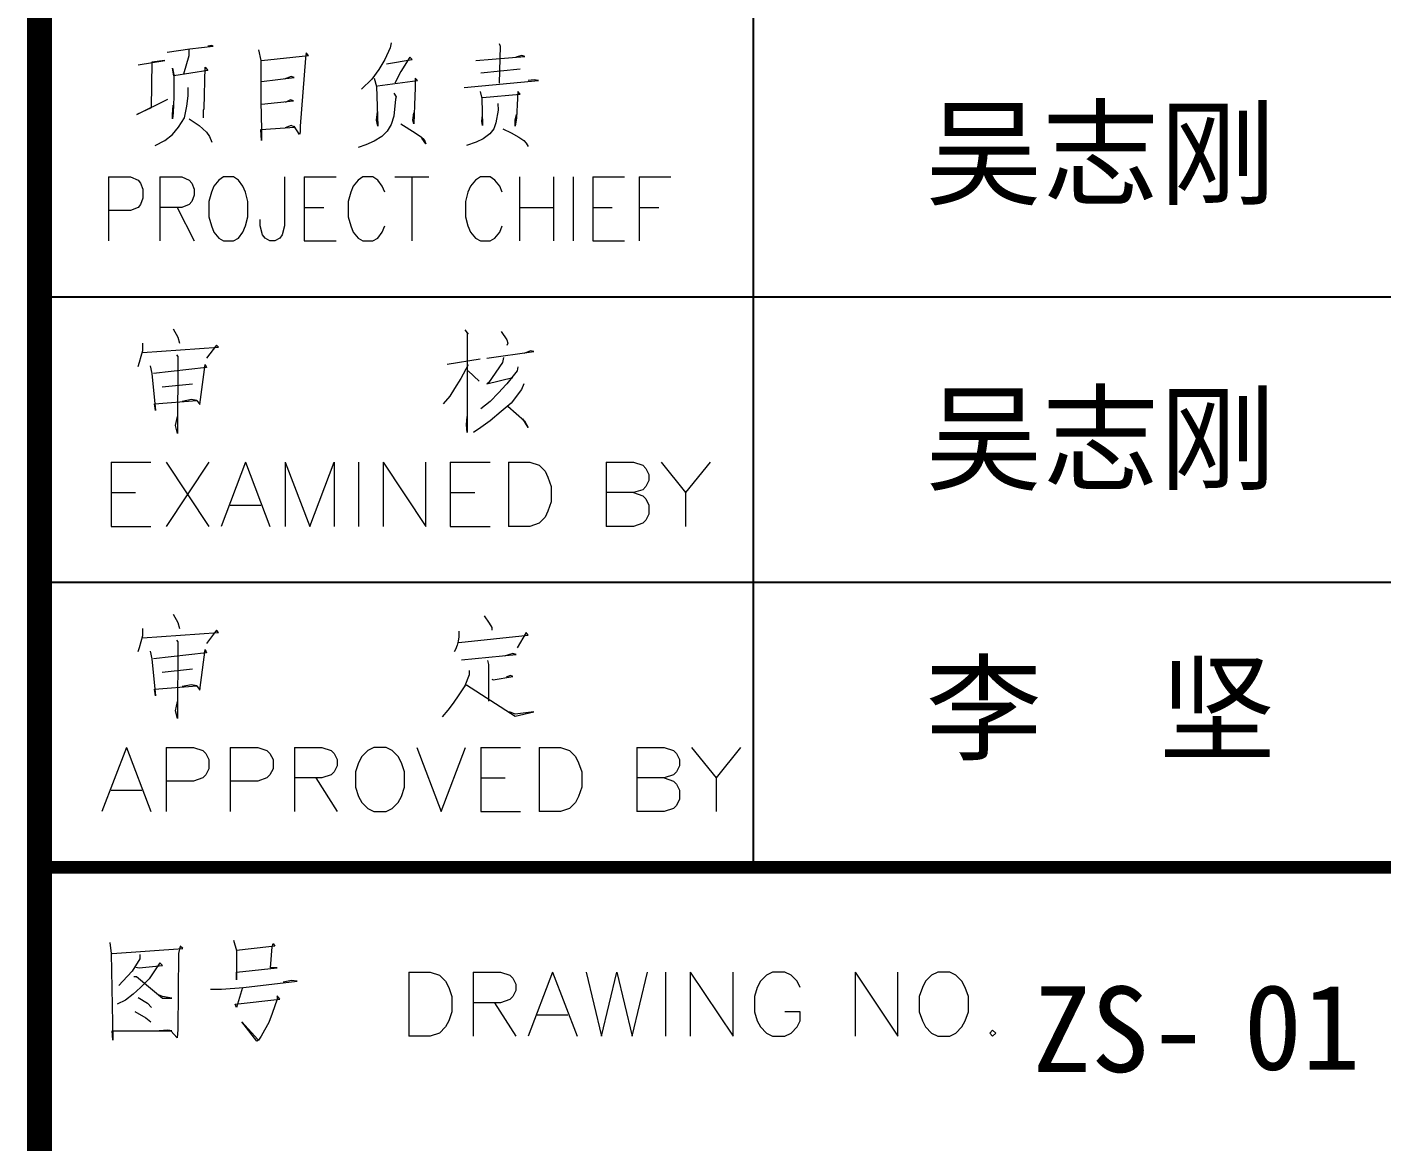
# Model space of a CAD drawing. Extents: x -809667 to 586099, y 3084146 to 3634412.
# Drawn here: x 382112.81 to 382131.79, y 3085604.7 to 3085620.33 of the extents above; entities that cross this region are included whole.
import ezdxf

# ---------------------------------------------------------------- set-up
doc = ezdxf.new("R2010")
doc.units = 0
doc.header["$LTSCALE"] = 0.5
doc.layers.get('0').update_dxf_attribs({"linetype": 'CONTINUOUS'})
doc.layers.add('PUB_TITLE', color=4, linetype='CONTINUOUS')
doc.styles.add('-宋体', font='', dxfattribs={"width": 0.6})
doc.styles.get('-宋体').set_extended_font_data('NSimSun')

# ---------------------------------------------------------------- blocks, each defined once
blk = doc.blocks.new('DE')
at = {"layer": 'PUB_TITLE'}
for p, q in [((-4000, 12000), (-4000, 6400)), ((-6000, 8000), (0, 8000)), ((-6000, 7200), (0, 7200)), ((-6000, 7200), (0, 7200)), ((-6000, 6400), (0, 6400))]:
    blk.add_line(p, q, dxfattribs=at)
for points, const_width in [([(-6000, 57400), (-6000, 0)], 70), ([(-6000, 6400), (0, 6400)], 35)]:
    blk.add_lwpolyline(points, dxfattribs=dict(at, const_width=const_width))
blk.add_lwpolyline([(-6000, 0), (0, 0), (0, 57400), (-6000, 57400)], close=True, dxfattribs=at)
at = {"layer": 'PUB_TITLE', "color": 140, "lineweight": 0}
for points in [[(-5642.3, 8686.4), (-5579, 8695.3), (-5513.4, 8702.6), (-5517.5, 8705), (-5528, 8702.6)], [(-5015, 8712.3), (-5017.5, 8697.8), (-5032.1, 8665.3), (-5049.1, 8637), (-5068.5, 8610.2), (-5097.7, 8581.9)], [(-4712, 8709.9), (-4709.5, 8702.6), (-4712, 8598.9)], [(-5723.3, 8650.7), (-5648.7, 8662.9), (-5685.2, 8658), (-5686.8, 8530), (-5727.3, 8511.4), (-5640.6, 8554.3)], [(-5596.1, 8624.8), (-5580.7, 8676.7), (-5580.7, 8692.9)], [(-5386.2, 8692.9), (-5379.7, 8662.9), (-5379.7, 8547), (-5378.1, 8469.2), (-5378.1, 8438.4), (-5379.7, 8469.2), (-5284.1, 8475.7), (-5294.6, 8480.6), (-5311.6, 8473.3)], [(-5378.1, 8662.9), (-5246, 8676.7), (-5252.5, 8684), (-5254.9, 8669.4), (-5269.5, 8478.1), (-5269.5, 8461.9), (-5271.1, 8454.6), (-5286.5, 8478.1)], [(-5028, 8653.2), (-4955.9, 8665.3), (-4962.4, 8671.8), (-4987.5, 8632.1), (-5004.5, 8598.9)], [(-4777.6, 8662.9), (-4639.8, 8674.2), (-4647.9, 8676.7), (-4665, 8671.8)], [(-5541, 8501.6), (-5541, 8523.5), (-5538.5, 8527.6), (-5536.1, 8643.5), (-5528, 8634.5), (-5623.6, 8620), (-5627.7, 8641), (-5623.6, 8622.4), (-5623.6, 8560.8), (-5625.2, 8516.2), (-5627.7, 8499.2), (-5627.7, 8511.4), (-5625.2, 8537.3)], [(-4652.8, 8638.6), (-4763, 8627.2)], [(-5676.3, 8423.8), (-5648.7, 8438.4), (-5627.7, 8454.6), (-5610.7, 8475.7), (-5593.6, 8501.6), (-5587.2, 8534.9), (-5583.1, 8563.2), (-5583.1, 8586.7)], [(-5378.1, 8603.7), (-5286.5, 8615.1), (-5294.6, 8617.5), (-5314.1, 8610.2)], [(-5062, 8612.7), (-5055.6, 8589.2), (-5051.5, 8478.1), (-5055.6, 8495.2), (-5053.1, 8518.7)], [(-5053.1, 8591.6), (-4940.5, 8606.2), (-4947, 8612.7), (-4947, 8586.7), (-4949.4, 8537.3), (-4951, 8485.4), (-4953.5, 8495.2), (-4951, 8516.2)], [(-4810, 8586.7), (-4601.8, 8606.2), (-4613.9, 8608.6), (-4630.9, 8606.2)], [(-5378.1, 8539.7), (-5288.1, 8549.5), (-5297, 8551.9), (-5311.6, 8544.6)], [(-5006.9, 8570.5), (-5000.5, 8560.8), (-5002.1, 8554.3), (-5006.9, 8506.5), (-5015, 8483), (-5025.6, 8464.4), (-5041, 8449.8), (-5062, 8436), (-5085.5, 8426.3), (-5106.6, 8419)], [(-4765.5, 8575.4), (-4760.6, 8555.9), (-4759, 8480.6), (-4760.6, 8492.7), (-4759, 8508.9)], [(-4759, 8558.4), (-4652.8, 8568.1), (-4659.3, 8575.4), (-4660.9, 8555.9), (-4663.3, 8501.6), (-4667.4, 8478.1), (-4667.4, 8495.2), (-4663.3, 8511.4)], [(-4716, 8542.2), (-4714.4, 8523.5), (-4720.9, 8487.9), (-4726.6, 8470.9), (-4737.9, 8457.1), (-4756.5, 8443.3), (-4776, 8433.6), (-4803.5, 8423.8)], [(-5580.7, 8499.2), (-5553.1, 8480.6), (-5532, 8461.9), (-5523.9, 8449.8), (-5517.5, 8433.6)], [(-4987.5, 8485.4), (-4947, 8459.5), (-4930, 8447.3), (-4921.8, 8440.9), (-4917.8, 8428.7), (-4928.3, 8444.9)], [(-4701.4, 8470.9), (-4677.9, 8459.5), (-4656.9, 8447.3), (-4642.3, 8438.4), (-4635.8, 8431.1), (-4630.9, 8421.4)], [(-5806.8, 8336.3), (-5806.8, 8156.4)], [(-5806.8, 8336.3), (-5745.2, 8336.3), (-5724.1, 8327.4), (-5717.6, 8318.5), (-5710.3, 8301.5), (-5710.3, 8276.4), (-5717.6, 8258.5), (-5724.1, 8250.4), (-5745.2, 8241.5), (-5806.8, 8241.5)], [(-5662.5, 8336.3), (-5662.5, 8156.4)], [(-5662.5, 8336.3), (-5600.9, 8336.3), (-5580.7, 8327.4), (-5573.4, 8318.5), (-5566.9, 8301.5), (-5566.9, 8284.5), (-5573.4, 8267.5), (-5580.7, 8258.5), (-5600.9, 8250.4), (-5662.5, 8250.4)], [(-5313.3, 8336.3), (-5313.3, 8198.6), (-5319.7, 8173.4), (-5327, 8164.5), (-5340.8, 8156.4), (-5354.6, 8156.4), (-5367.5, 8164.5), (-5374.8, 8173.4), (-5381.3, 8198.6), (-5381.3, 8216.4)], [(-5258.1, 8336.3), (-5258.1, 8156.4)], [(-5258.1, 8336.3), (-5169, 8336.3)], [(-5032.1, 8293.4), (-5039.4, 8310.4), (-5052.3, 8327.4), (-5066.1, 8336.3), (-5093.6, 8336.3), (-5107.4, 8327.4), (-5121.2, 8310.4), (-5127.7, 8293.4), (-5135, 8267.5), (-5135, 8224.5), (-5127.7, 8198.6), (-5121.2, 8181.6), (-5107.4, 8164.5), (-5093.6, 8156.4), (-5066.1, 8156.4), (-5052.3, 8164.5), (-5039.4, 8181.6), (-5032.1, 8198.6)], [(-5004.5, 8336.3), (-4908.9, 8336.3)], [(-4956.7, 8336.3), (-4956.7, 8156.4)], [(-4703.1, 8293.4), (-4710.3, 8310.4), (-4724.1, 8327.4), (-4737.1, 8336.3), (-4764.6, 8336.3), (-4778.4, 8327.4), (-4792.2, 8310.4), (-4799.5, 8293.4), (-4806, 8267.5), (-4806, 8224.5), (-4799.5, 8198.6), (-4792.2, 8181.6), (-4778.4, 8164.5), (-4764.6, 8156.4), (-4737.1, 8156.4), (-4724.1, 8164.5), (-4710.3, 8181.6), (-4703.1, 8198.6)], [(-4655.2, 8336.3), (-4655.2, 8156.4)], [(-4559.6, 8336.3), (-4559.6, 8156.4)], [(-4504.5, 8336.3), (-4504.5, 8156.4)], [(-4449.4, 8336.3), (-4449.4, 8156.4)], [(-4449.4, 8336.3), (-4360.3, 8336.3)], [(-4319.8, 8336.3), (-4319.8, 8156.4)], [(-4319.8, 8336.3), (-4230.6, 8336.3)], [(-5614.7, 8250.4), (-5566.9, 8156.4)], [(-5258.1, 8250.4), (-5203, 8250.4)], [(-4655.2, 8250.4), (-4559.6, 8250.4)], [(-4449.4, 8250.4), (-4395.1, 8250.4)], [(-4319.8, 8250.4), (-4264.7, 8250.4)], [(-5258.1, 8156.4), (-5169, 8156.4)], [(-4449.4, 8156.4), (-4360.3, 8156.4)], [(-5626, 7910.1), (-5612.3, 7886.6), (-5607.4, 7869.6)], [(-4808.4, 7907.7), (-4798.7, 7895.5), (-4801.1, 7897.9), (-4801.1, 7619.2), (-4803.5, 7641), (-4801.1, 7664.5)], [(-4706.3, 7902.8), (-4690.1, 7879.3), (-4687.7, 7869.6), (-4690.1, 7863.1)], [(-5711.1, 7869.6), (-5711.1, 7848.5), (-5716, 7832.3), (-5720.9, 7815.3), (-5724.9, 7803.9)], [(-5711.1, 7843.6), (-5498.8, 7858.2), (-5503.7, 7864.7), (-5532, 7827.4)], [(-5616.3, 7837.2), (-5612.3, 7832.3), (-5613.9, 7616.7), (-5618.8, 7638.6), (-5613.9, 7664.5)], [(-4765.5, 7825), (-4857.8, 7810.4)], [(-4746.8, 7827.4), (-4614.7, 7846.1), (-4623.6, 7848.5), (-4643.1, 7841.2)], [(-4699.8, 7829.9), (-4702.2, 7815.3), (-4742, 7758.5), (-4746.8, 7756.1), (-4673.9, 7773.1)], [(-5690.1, 7806.4), (-5685.2, 7784.5), (-5675.5, 7680.8), (-5677.9, 7699.4), (-5559.6, 7709.1), (-5574.2, 7711.5), (-5600.1, 7706.7)], [(-5559.6, 7709.1), (-5550.7, 7697.8), (-5536.1, 7810.4), (-5532, 7801.5), (-5680.3, 7784.5)], [(-4798.7, 7808.8), (-4819.7, 7770.7), (-4836.8, 7742.3), (-4850.5, 7721.3), (-4869.2, 7699.4)], [(-4798.7, 7791.8), (-4767.9, 7763.4)], [(-4659.3, 7803.9), (-4661.7, 7791.8), (-4690.1, 7756.1), (-4692.5, 7753.7), (-4713.6, 7730.2), (-4737.1, 7706.7), (-4763, 7685.6)], [(-5656.8, 7747.2), (-5571.8, 7756.1)], [(-4643.1, 7756.1), (-4649.6, 7739.9), (-4677.9, 7701.8), (-4706.3, 7678.3), (-4737.1, 7652.4), (-4763, 7633.8), (-4784.1, 7619.2)], [(-4687.7, 7692.9), (-4640.7, 7652.4), (-4630.9, 7633.8), (-4645.5, 7657.3)], [(-5799.5, 7535.7), (-5799.5, 7355.8)], [(-5799.5, 7535.7), (-5688.4, 7535.7)], [(-5645.5, 7535.7), (-5525.6, 7355.8)], [(-5525.6, 7535.7), (-5645.5, 7355.8)], [(-5422.7, 7535.7), (-5491.5, 7355.8)], [(-5422.7, 7535.7), (-5354.6, 7355.8)], [(-5311.6, 7535.7), (-5311.6, 7355.8)], [(-5311.6, 7535.7), (-5242.8, 7355.8), (-5174.7, 7535.7), (-5174.7, 7355.8)], [(-5105.8, 7535.7), (-5105.8, 7355.8)], [(-5036.9, 7535.7), (-5036.9, 7355.8)], [(-5036.9, 7535.7), (-4917, 7355.8), (-4917, 7535.7)], [(-4848.9, 7535.7), (-4848.9, 7355.8)], [(-4848.9, 7535.7), (-4737.1, 7535.7)], [(-4686, 7535.7), (-4686, 7355.8)], [(-4686, 7535.7), (-4626.1, 7535.7), (-4600.1, 7527.6), (-4583.1, 7510.6), (-4575, 7493.6), (-4566.1, 7467.6), (-4566.1, 7424.7), (-4575, 7398.7), (-4583.1, 7381.7), (-4600.1, 7364.7), (-4626.1, 7355.8), (-4686, 7355.8)], [(-4412.1, 7535.7), (-4412.1, 7355.8)], [(-4412.1, 7535.7), (-4335.2, 7535.7), (-4309.2, 7527.6), (-4300.3, 7518.7), (-4292.2, 7501.7), (-4292.2, 7484.6), (-4300.3, 7467.6), (-4309.2, 7458.7), (-4335.2, 7450.6), (-4412.1, 7450.6)], [(-4258.2, 7535.7), (-4189.3, 7450.6), (-4189.3, 7355.8)], [(-4120.4, 7535.7), (-4189.3, 7450.6)], [(-5799.5, 7450.6), (-5731.4, 7450.6)], [(-4848.9, 7450.6), (-4780, 7450.6)], [(-4335.2, 7450.6), (-4309.2, 7441.7), (-4300.3, 7433.6), (-4292.2, 7415.8), (-4292.2, 7390.6), (-4300.3, 7373.6), (-4309.2, 7364.7), (-4335.2, 7355.8), (-4412.1, 7355.8)], [(-5465.6, 7415.8), (-5379.7, 7415.8)], [(-5799.5, 7355.8), (-5688.4, 7355.8)], [(-4848.9, 7355.8), (-4737.1, 7355.8)], [(-5626, 7110.3), (-5612.3, 7086.8), (-5607.4, 7069.7)], [(-4754.1, 7105.4), (-4739.5, 7084.3), (-4732.2, 7072.2), (-4732.2, 7064.9)], [(-5711.1, 7069.7), (-5711.1, 7048.7), (-5716, 7032.5), (-5720.9, 7015.4), (-5724.9, 7004.1)], [(-5711.1, 7043.8), (-5498.8, 7058.4), (-5503.7, 7064.9), (-5532, 7027.6)], [(-5616.3, 7036.5), (-5612.3, 7032.5), (-5613.9, 6816.9), (-5618.8, 6838.8), (-5613.9, 6864.7)], [(-4824.6, 7062.5), (-4824.6, 7046.2), (-4827, 7034.1), (-4829.5, 7022.7), (-4834.3, 7010.6), (-4838.4, 7004.1)], [(-4824.6, 7030), (-4630.9, 7051.1), (-4635.8, 7058.4), (-4661.7, 7015.4)], [(-5690.1, 7005.7), (-5685.2, 6984.7), (-5675.5, 6880.9), (-5677.9, 6899.6), (-5559.6, 6909.3), (-5574.2, 6911.7), (-5600.1, 6906.9)], [(-5559.6, 6909.3), (-5550.7, 6897.1), (-5536.1, 7010.6), (-5532, 7001.7), (-5680.3, 6984.7)], [(-4817.3, 6982.2), (-4664.2, 6996.8), (-4673.9, 6999.2), (-4697.4, 6991.9)], [(-5656.8, 6947.4), (-5571.8, 6956.3)], [(-4796.2, 6951.4), (-4796.2, 6940.1), (-4808.4, 6909.3), (-4824.6, 6883.4), (-4840.8, 6859.9), (-4855.4, 6840.4), (-4871.6, 6821.8)], [(-4744.4, 6979.8), (-4742, 6968.4), (-4742, 6866.3)], [(-4806, 6909.3), (-4803.5, 6911.7), (-4666.6, 6824.2), (-4614.7, 6836.4), (-4666.6, 6829.1), (-4682.8, 6836.4)], [(-4732.2, 6927.9), (-4728.2, 6925.5), (-4673.9, 6935.2), (-4680.4, 6937.7), (-4692.5, 6932.8)], [(-5756.5, 6735.9), (-5825.4, 6556)], [(-5756.5, 6735.9), (-5688.4, 6556)], [(-5645.5, 6735.9), (-5645.5, 6556)], [(-5645.5, 6735.9), (-5568.5, 6735.9), (-5542.6, 6727.8), (-5533.7, 6718.9), (-5525.6, 6701.8), (-5525.6, 6675.9), (-5533.7, 6658.9), (-5542.6, 6650.8), (-5568.5, 6641.9), (-5645.5, 6641.9)], [(-5465.6, 6735.9), (-5465.6, 6556)], [(-5465.6, 6735.9), (-5388.6, 6735.9), (-5362.7, 6727.8), (-5354.6, 6718.9), (-5345.7, 6701.8), (-5345.7, 6675.9), (-5354.6, 6658.9), (-5362.7, 6650.8), (-5388.6, 6641.9), (-5465.6, 6641.9)], [(-5285.7, 6735.9), (-5285.7, 6556)], [(-5285.7, 6735.9), (-5208.7, 6735.9), (-5182.8, 6727.8), (-5174.7, 6718.9), (-5165.8, 6701.8), (-5165.8, 6684.8), (-5174.7, 6667.8), (-5182.8, 6658.9), (-5208.7, 6650.8), (-5285.7, 6650.8)], [(-4942.9, 6735.9), (-4874.8, 6556), (-4806, 6735.9)], [(-4763, 6735.9), (-4763, 6556)], [(-4763, 6735.9), (-4652, 6735.9)], [(-4600.1, 6735.9), (-4600.1, 6556)], [(-4600.1, 6735.9), (-4540.2, 6735.9), (-4515.1, 6727.8), (-4498, 6710.8), (-4489.1, 6692.9), (-4480.2, 6667.8), (-4480.2, 6624.9), (-4489.1, 6598.9), (-4498, 6581.9), (-4515.1, 6564.9), (-4540.2, 6556), (-4600.1, 6556)], [(-4326.2, 6735.9), (-4326.2, 6556)], [(-4326.2, 6735.9), (-4249.3, 6735.9), (-4223.3, 6727.8), (-4215.2, 6718.9), (-4206.3, 6701.8), (-4206.3, 6684.8), (-4215.2, 6667.8), (-4223.3, 6658.9), (-4249.3, 6650.8), (-4326.2, 6650.8)], [(-4172.3, 6735.9), (-4103.4, 6650.8), (-4103.4, 6556)], [(-4035.3, 6735.9), (-4103.4, 6650.8)], [(-5225.7, 6650.8), (-5165.8, 6556)], [(-4763, 6650.8), (-4694.9, 6650.8)], [(-4249.3, 6650.8), (-4223.3, 6641.9), (-4215.2, 6633), (-4206.3, 6615.9), (-4206.3, 6590.8), (-4215.2, 6573), (-4223.3, 6564.9), (-4249.3, 6556), (-4326.2, 6556)], [(-5799.5, 6615.9), (-5713.6, 6615.9)], [(-4763, 6556), (-4652, 6556)], [(-5456.7, 6195.4), (-5447.8, 6167), (-5447.8, 6084.3), (-5447.8, 6106.2), (-5334.3, 6117.6), (-5353, 6117.6), (-5348.1, 6176.7), (-5345.7, 6186.5), (-5340.8, 6179.2), (-5357.8, 6176.7), (-5447.8, 6167)], [(-5803.5, 6188.9), (-5799.5, 6158.1), (-5794.6, 5915), (-5797, 5940.9), (-5629.3, 5940.9), (-5640.6, 5943.3), (-5664.9, 5940.9)], [(-5797, 6158.1), (-5598.5, 6171.9), (-5605.8, 6179.2), (-5610.7, 6158.1), (-5612.3, 5945), (-5614.7, 5921.5), (-5631.7, 5940.9)], [(-5719.2, 6155.7), (-5719.2, 6143.5), (-5740.3, 6108.7), (-5766.2, 6080.3), (-5777.6, 6068.1)], [(-5730.6, 6120), (-5720.9, 6117.6), (-5655.2, 6124.9), (-5662.5, 6132.2), (-5692.5, 6086.8), (-5716.8, 6063.3), (-5737.9, 6044.6), (-5758.9, 6027.6), (-5782.4, 6016.3)], [(-5735.4, 6094.1), (-5728.2, 6094.1), (-5655.2, 6032.5), (-5629.3, 6032.5), (-5655.2, 6037.3), (-5666.6, 6042.2)], [(-5520.7, 6058.4), (-5489.9, 6058.4), (-5428.3, 6063.3), (-5277.6, 6080.3), (-5293.8, 6082.7), (-5317.3, 6077.9)], [(-4964.8, 6106.2), (-4964.8, 5926.3)], [(-4964.8, 6106.2), (-4904.8, 6106.2), (-4878.9, 6097.3), (-4861.9, 6080.3), (-4853, 6063.3), (-4844.9, 6037.3), (-4844.9, 5994.4), (-4853, 5969.3), (-4861.9, 5952.3), (-4878.9, 5934.4), (-4904.8, 5926.3), (-4964.8, 5926.3)], [(-4784.9, 6106.2), (-4784.9, 5926.3)], [(-4784.9, 6106.2), (-4707.9, 6106.2), (-4682, 6097.3), (-4673.1, 6089.2), (-4665, 6072.2), (-4665, 6054.4), (-4673.1, 6037.3), (-4682, 6029.2), (-4707.9, 6020.3), (-4784.9, 6020.3)], [(-4562.1, 6106.2), (-4630.9, 5926.3)], [(-4562.1, 6106.2), (-4493.2, 5926.3)], [(-4468, 6106.2), (-4425.1, 5926.3), (-4382.2, 6106.2), (-4339.2, 5926.3), (-4296.3, 6106.2)], [(-4245.2, 6106.2), (-4245.2, 5926.3)], [(-4176.3, 6106.2), (-4176.3, 5926.3)], [(-4176.3, 6106.2), (-4056.4, 5926.3), (-4056.4, 6106.2)], [(-3868.4, 6063.3), (-3876.5, 6080.3), (-3893.5, 6097.3), (-3911.3, 6106.2), (-3945.4, 6106.2), (-3962.4, 6097.3), (-3979.4, 6080.3), (-3988.3, 6063.3), (-3996.4, 6037.3), (-3996.4, 5994.4), (-3988.3, 5969.3), (-3979.4, 5952.3), (-3962.4, 5934.4), (-3945.4, 5926.3), (-3911.3, 5926.3), (-3893.5, 5934.4), (-3876.5, 5952.3), (-3868.4, 5969.3), (-3868.4, 5994.4), (-3911.3, 5994.4)], [(-3714.4, 6106.2), (-3714.4, 5926.3)], [(-3714.4, 6106.2), (-3594.5, 5926.3), (-3594.5, 6106.2)], [(-5430.8, 6063.3), (-5447.8, 6006.6), (-5451.8, 6016.3), (-5327, 6030.1), (-5334.3, 6039.8), (-5334.3, 6030.1), (-5348.1, 5990.3), (-5357.8, 5964.4), (-5369.2, 5943.3), (-5378.9, 5926.3), (-5386.2, 5915), (-5391, 5912.6), (-5433.2, 5966.8), (-5388.6, 5916.6)], [(-5723.3, 6034.9), (-5697.4, 6018.7), (-5686, 6006.6)], [(-4724.9, 6020.3), (-4665, 5926.3)], [(-5733, 5995.2), (-5702.2, 5978.2), (-5688.4, 5966.8)], [(-4605, 5986.3), (-4519.1, 5986.3)]]:
    blk.add_lwpolyline(points, dxfattribs=at)
for points in [[(-5484.2, 8336.3), (-5498, 8327.4), (-5511.8, 8310.4), (-5518.3, 8293.4), (-5525.6, 8267.5), (-5525.6, 8224.5), (-5518.3, 8198.6), (-5511.8, 8181.6), (-5498, 8164.5), (-5484.2, 8156.4), (-5456.7, 8156.4), (-5442.9, 8164.5), (-5429.9, 8181.6), (-5422.7, 8198.6), (-5416.2, 8224.5), (-5416.2, 8267.5), (-5422.7, 8293.4), (-5429.9, 8310.4), (-5442.9, 8327.4), (-5456.7, 8336.3), (-5484.2, 8336.3)], [(-5062.9, 6735.9), (-5079.9, 6727.8), (-5096.9, 6710.8), (-5105.8, 6692.9), (-5114.7, 6667.8), (-5114.7, 6624.9), (-5105.8, 6598.9), (-5096.9, 6581.9), (-5079.9, 6564.9), (-5062.9, 6556), (-5028.8, 6556), (-5011.8, 6564.9), (-4994.8, 6581.9), (-4985.9, 6598.9), (-4977, 6624.9), (-4977, 6667.8), (-4985.9, 6692.9), (-4994.8, 6710.8), (-5011.8, 6727.8), (-5028.8, 6735.9), (-5062.9, 6735.9)], [(-3482.7, 6106.2), (-3499.7, 6097.3), (-3516.7, 6080.3), (-3525.6, 6063.3), (-3534.5, 6037.3), (-3534.5, 5994.4), (-3525.6, 5969.3), (-3516.7, 5952.3), (-3499.7, 5934.4), (-3482.7, 5926.3), (-3448.6, 5926.3), (-3431.6, 5934.4), (-3414.6, 5952.3), (-3405.7, 5969.3), (-3396.8, 5994.4), (-3396.8, 6037.3), (-3405.7, 6063.3), (-3414.6, 6080.3), (-3431.6, 6097.3), (-3448.6, 6106.2), (-3482.7, 6106.2)], [(-3328.7, 5943.3), (-3336.8, 5934.4), (-3328.7, 5926.3), (-3319.8, 5934.4), (-3328.7, 5943.3)]]:
    blk.add_lwpolyline(points, close=True, dxfattribs=at)
blk = doc.blocks.new('DEEEE')
at = {"layer": 'PUB_TITLE'}
blk.add_blockref('DE', (917508.9, -201220.5), dxfattribs=at)
at = {"layer": 'PUB_TITLE', "color": 7, "style": '-宋体', "width": 1.000002}
for s, p in [('吴志刚', (913992, -192938)), ('吴志刚', (913992, -193738)), ('李  坚', (913992, -194495.3)), ('ZS-', (914292.6, -195394.6))]:
    blk.add_text(s, height=240, dxfattribs=at).set_placement(p)

msp = doc.modelspace()

# ---------------------------------------------------------------- block references
at = {"xscale": 0.005, "yscale": 0.005, "zscale": 0.005}
msp.add_blockref('DEEEE', (377555.437, 3086582.655), dxfattribs=at)

# ---------------------------------------------------------------- texts
at = {"layer": 'PUB_TITLE', "color": 6, "style": '-宋体', "width": 1.000002}
msp.add_text('01', height=1.2, dxfattribs=at).set_placement((382129.857, 3085605.713))

doc.saveas('drawing.dxf')
